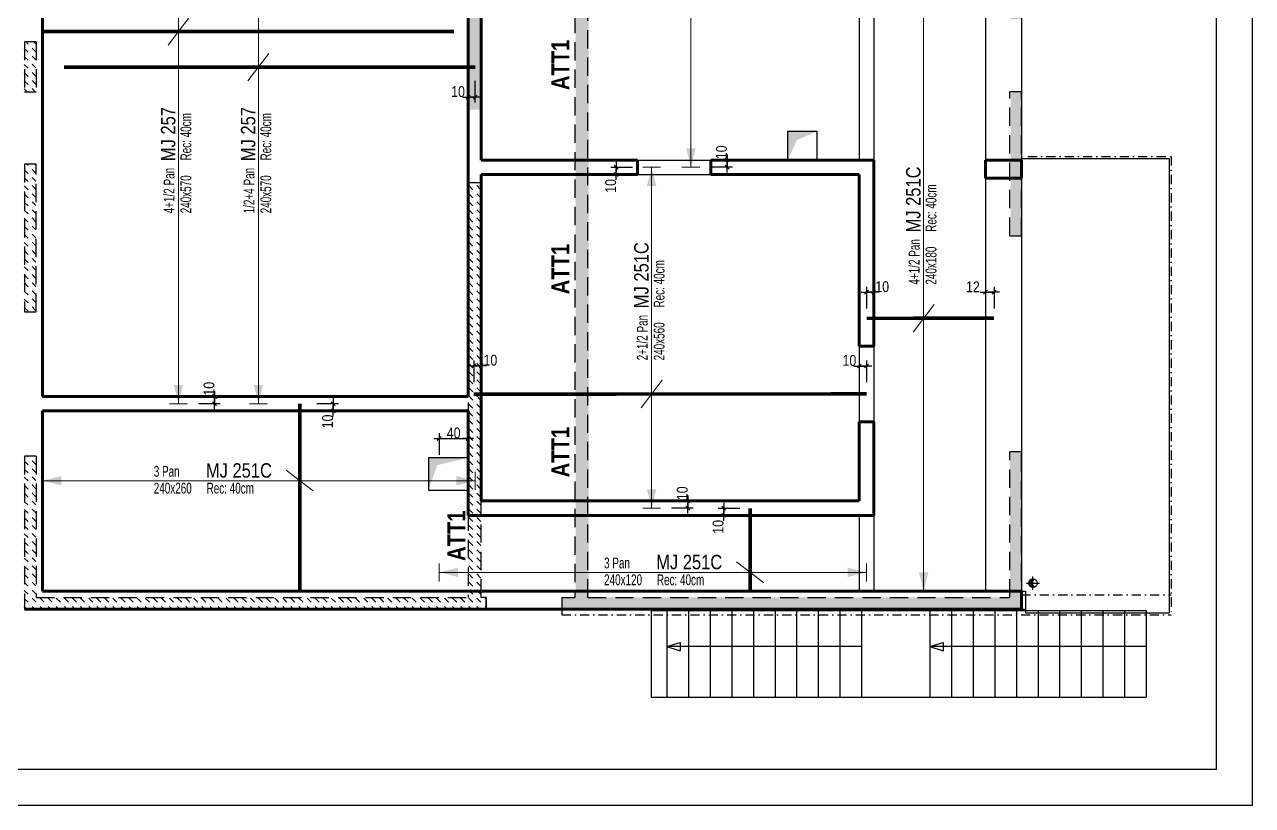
# Model space of a CAD drawing. Header units: millimetres. Extents: x 2049 to 26244, y -43633 to -34245.
# Drawn here: x 23980 to 25684, y -38390 to -37307 of the extents above; entities that cross this region are included whole.
import ezdxf
from ezdxf.enums import TextEntityAlignment as Align

# ---------------------------------------------------------------- set-up
doc = ezdxf.new("R2010")
doc.units = ezdxf.units.MM
doc.linetypes.add('CACHEX2', pattern=[19.05, 12.7, -6.35])
doc.linetypes.add('TIRETPTX2', pattern=[50.8, 25.4, -12.7, 0, -12.7])
for name, color, linetype in [('01-Cad  2', 1, 'Continuous'), ('01_ARMA_INF', 50, 'Continuous'), ('01_cote_gen', 4, 'Continuous'), ('01_linteaux', 2, 'Continuous'), ('01_murs_sup', 2, 'CACHEX2'), ('01_resv', 32, 'Continuous'), ('01_texte', 230, 'Continuous'), ('AA_COTES', 2, 'Continuous')]:
    doc.layers.add(name, color=color, linetype=linetype)
doc.layers.add('01_murs_coup', color=5, linetype='Continuous', lineweight=60)
doc.styles.add('PATIO', font='ARIALN.TTF')
doc.styles.add('STYLE2', font='ARIALN.TTF')
doc.styles.add('Titre', font='ariblk.ttf')
doc.dimstyles.new('JB50', dxfattribs={"dimscale": 0.1, "dimtxt": 150, "dimasz": 15, "dimexe": 0.1, "dimexo": 0.1, "dimgap": 0.09, "dimtad": 1, "dimdec": 1, "dimdsep": 46, "dimtxsty": 'STYLE2', "dimblk1": 'BOND_G', "dimblk2": 'BOND_D', "dimsah": 1, "dimcen": 1.5, "dimdle": 0.01, "dimse1": 1, "dimse2": 1, "dimclrd": 4, "dimclre": 2, "dimclrt": 6, "dimazin": 2, "dimtfac": 2.333333, "dimtdec": 1, "dimtix": 1, "dimtmove": 2, "dimatfit": 3, "dimldrblk": 'BOND_G', "dimfxl": 1, "dimtolj": 1, "dimtzin": 0, "dimarcsym": 0})

# ---------------------------------------------------------------- blocks, each defined once
blk = doc.blocks.new('BOND_G')
at = {"layer": 'AA_COTES', "color": 0}
for p, q in [((0, -5), (0, 15)), ((5, 0), (-5, 0)), ((1.8, 1.8), (-1.8, -1.8))]:
    blk.add_line(p, q, dxfattribs=at)
blk = doc.blocks.new('BOND_D')
at = {"layer": 'AA_COTES', "color": 0}
for p, q in [((5, 0), (-5, 0)), ((-1.8, -1.8), (1.8, 1.8)), ((0, 5), (0, -15))]:
    blk.add_line(p, q, dxfattribs=at)
blk = doc.blocks.new('*D9431')
at = {"layer": '01_cote_gen', "color": 4, "lineweight": -2, "transparency": 16777216}
blk.add_line((24603.8, -37407.7), (24596.8, -37407.7), dxfattribs=at)
at = {"layer": 'Defpoints', "color": 0, "transparency": 16777216}
for p in [(24595.3, -37366), (24605.3, -37366), (24595.3, -37407.7)]:
    blk.add_point(p, dxfattribs=at)
at = {"layer": '01_cote_gen', "color": 4, "lineweight": -2, "transparency": 16777216, "xscale": 1.5, "yscale": 1.5, "zscale": 1.5, "rotation": 180}
blk.add_blockref('BOND_D', (24595.3, -37407.7), dxfattribs=at)
at = {"layer": '01_cote_gen', "color": 4, "lineweight": -2, "transparency": 16777216, "xscale": 1.5, "yscale": 1.5, "zscale": 1.5}
blk.add_blockref('BOND_G', (24605.3, -37407.7), dxfattribs=at)
at = {"layer": '01_cote_gen', "color": 6, "transparency": 16777216, "insert": (24581.4, -37400.1), "char_height": 15, "attachment_point": 5, "style": 'STYLE2'}
blk.add_mtext('\\A1;10', dxfattribs=at)
blk = doc.blocks.new('*D9381')
at = {"layer": '01_cote_gen', "color": 4, "lineweight": -2, "transparency": 16777216}
blk.add_line((24800.8, -37513.5), (24800.8, -37506.5), dxfattribs=at)
at = {"layer": 'Defpoints', "color": 0, "transparency": 16777216}
for p in [(24800.8, -37505), (24840.1, -37505), (24850.1, -37515)]:
    blk.add_point(p, dxfattribs=at)
at = {"layer": '01_cote_gen', "color": 4, "lineweight": -2, "transparency": 16777216, "xscale": 1.5, "yscale": 1.5, "zscale": 1.5}
for name, p, rotation in [('BOND_D', (24800.8, -37505), 90), ('BOND_G', (24800.8, -37515), 270)]:
    blk.add_blockref(name, p, dxfattribs=dict(at, rotation=rotation))
at = {"layer": '01_cote_gen', "color": 6, "transparency": 16777216, "insert": (24793.2, -37530.9), "char_height": 15, "attachment_point": 5, "rotation": 90, "style": 'STYLE2'}
blk.add_mtext('\\A1;10', dxfattribs=at)
blk = doc.blocks.new('*D9432')
at = {"layer": '01_cote_gen', "color": 4, "lineweight": -2, "transparency": 16777216}
blk.add_line((24954.7, -37496.5), (24954.7, -37503.5), dxfattribs=at)
at = {"layer": 'Defpoints', "color": 0, "transparency": 16777216}
for p in [(24917, -37505), (24932.2, -37495), (24954.7, -37505)]:
    blk.add_point(p, dxfattribs=at)
at = {"layer": '01_cote_gen', "color": 4, "lineweight": -2, "transparency": 16777216, "xscale": 1.5, "yscale": 1.5, "zscale": 1.5}
for name, p, rotation in [('BOND_G', (24954.7, -37495), 90), ('BOND_D', (24954.7, -37505), 270)]:
    blk.add_blockref(name, p, dxfattribs=dict(at, rotation=rotation))
at = {"layer": '01_cote_gen', "color": 6, "transparency": 16777216, "insert": (24947, -37484.3), "char_height": 15, "attachment_point": 5, "rotation": 90, "style": 'STYLE2'}
blk.add_mtext('\\A1;10', dxfattribs=at)
blk = doc.blocks.new('*D9382')
at = {"layer": '01_cote_gen', "color": 4, "lineweight": -2, "transparency": 16777216}
blk.add_line((24950, -37986.5), (24950, -37979.5), dxfattribs=at)
at = {"layer": 'Defpoints', "color": 0, "transparency": 16777216}
for p in [(24950, -37978), (24989.2, -37978), (24999.2, -37988)]:
    blk.add_point(p, dxfattribs=at)
at = {"layer": '01_cote_gen', "color": 4, "lineweight": -2, "transparency": 16777216, "xscale": 1.5, "yscale": 1.5, "zscale": 1.5}
for name, p, rotation in [('BOND_D', (24950, -37978), 90), ('BOND_G', (24950, -37988), 270)]:
    blk.add_blockref(name, p, dxfattribs=dict(at, rotation=rotation))
at = {"layer": '01_cote_gen', "color": 6, "transparency": 16777216, "insert": (24942.3, -38003.9), "char_height": 15, "attachment_point": 5, "rotation": 90, "style": 'STYLE2'}
blk.add_mtext('\\A1;10', dxfattribs=at)
blk = doc.blocks.new('*D9383')
at = {"layer": '01_cote_gen', "color": 4, "lineweight": -2, "transparency": 16777216}
blk.add_line((24950, -37986.5), (24950, -37979.5), dxfattribs=at)
at = {"layer": 'Defpoints', "color": 0, "transparency": 16777216}
for p in [(24950, -37978), (24989.2, -37978), (24999.2, -37988)]:
    blk.add_point(p, dxfattribs=at)
at = {"layer": '01_cote_gen', "color": 4, "lineweight": -2, "transparency": 16777216, "xscale": 1.5, "yscale": 1.5, "zscale": 1.5}
for name, p, rotation in [('BOND_D', (24950, -37978), 90), ('BOND_G', (24950, -37988), 270)]:
    blk.add_blockref(name, p, dxfattribs=dict(at, rotation=rotation))
at = {"layer": '01_cote_gen', "color": 6, "transparency": 16777216, "insert": (24942.3, -38003.9), "char_height": 15, "attachment_point": 5, "rotation": 90, "style": 'STYLE2'}
blk.add_mtext('\\A1;10', dxfattribs=at)
blk = doc.blocks.new('*D9384')
at = {"layer": '01_cote_gen', "color": 4, "lineweight": -2, "transparency": 16777216}
blk.add_line((24900.2, -37969.5), (24900.2, -37976.5), dxfattribs=at)
at = {"layer": 'Defpoints', "color": 0, "transparency": 16777216}
for p in [(24862.5, -37978), (24877.8, -37968), (24900.2, -37978)]:
    blk.add_point(p, dxfattribs=at)
at = {"layer": '01_cote_gen', "color": 4, "lineweight": -2, "transparency": 16777216, "xscale": 1.5, "yscale": 1.5, "zscale": 1.5}
for name, p, rotation in [('BOND_G', (24900.2, -37968), 90), ('BOND_D', (24900.2, -37978), 270)]:
    blk.add_blockref(name, p, dxfattribs=dict(at, rotation=rotation))
at = {"layer": '01_cote_gen', "color": 6, "transparency": 16777216, "insert": (24892.6, -37957.3), "char_height": 15, "attachment_point": 5, "rotation": 90, "style": 'STYLE2'}
blk.add_mtext('\\A1;10', dxfattribs=at)
blk = doc.blocks.new('*D9385')
at = {"layer": '01_cote_gen', "color": 4, "lineweight": -2, "transparency": 16777216}
blk.add_line((24243.5, -37824.6), (24243.5, -37831.6), dxfattribs=at)
at = {"layer": 'Defpoints', "color": 0, "transparency": 16777216}
for p in [(24221.1, -37823.1), (24205.8, -37833.1), (24243.5, -37833.1)]:
    blk.add_point(p, dxfattribs=at)
at = {"layer": '01_cote_gen', "color": 4, "lineweight": -2, "transparency": 16777216, "xscale": 1.5, "yscale": 1.5, "zscale": 1.5}
for name, p, rotation in [('BOND_G', (24243.5, -37823.1), 90), ('BOND_D', (24243.5, -37833.1), 270)]:
    blk.add_blockref(name, p, dxfattribs=dict(at, rotation=rotation))
at = {"layer": '01_cote_gen', "color": 6, "transparency": 16777216, "insert": (24235.8, -37812.3), "char_height": 15, "attachment_point": 5, "rotation": 90, "style": 'STYLE2'}
blk.add_mtext('\\A1;10', dxfattribs=at)
blk = doc.blocks.new('*D9433')
at = {"layer": '01_cote_gen', "color": 4, "lineweight": -2, "transparency": 16777216}
blk.add_line((24408, -37834.6), (24408, -37841.6), dxfattribs=at)
at = {"layer": 'Defpoints', "color": 0, "transparency": 16777216}
for p in [(24361.8, -37833.1), (24361.8, -37843.1), (24408, -37843.1)]:
    blk.add_point(p, dxfattribs=at)
at = {"layer": '01_cote_gen', "color": 4, "lineweight": -2, "transparency": 16777216, "xscale": 1.5, "yscale": 1.5, "zscale": 1.5}
for name, p, rotation in [('BOND_G', (24408, -37833.1), 90), ('BOND_D', (24408, -37843.1), 270)]:
    blk.add_blockref(name, p, dxfattribs=dict(at, rotation=rotation))
at = {"layer": '01_cote_gen', "color": 6, "transparency": 16777216, "insert": (24400.4, -37857.7), "char_height": 15, "attachment_point": 5, "rotation": 90, "style": 'STYLE2'}
blk.add_mtext('\\A1;10', dxfattribs=at)
blk = doc.blocks.new('*D9434')
at = {"layer": '01_cote_gen', "color": 4, "lineweight": -2, "transparency": 16777216}
blk.add_line((25139.7, -37780.8), (25146.7, -37780.8), dxfattribs=at)
at = {"layer": 'Defpoints', "color": 0, "transparency": 16777216}
for p in [(25148.2, -37780.8), (25138.2, -37819.5), (25148.2, -37819.5)]:
    blk.add_point(p, dxfattribs=at)
at = {"layer": '01_cote_gen', "color": 4, "lineweight": -2, "transparency": 16777216, "xscale": 1.5, "yscale": 1.5, "zscale": 1.5, "rotation": 180}
blk.add_blockref('BOND_G', (25138.2, -37780.8), dxfattribs=at)
at = {"layer": '01_cote_gen', "color": 4, "lineweight": -2, "transparency": 16777216, "xscale": 1.5, "yscale": 1.5, "zscale": 1.5}
blk.add_blockref('BOND_D', (25148.2, -37780.8), dxfattribs=at)
at = {"layer": '01_cote_gen', "color": 6, "transparency": 16777216, "insert": (25124.5, -37773.1), "char_height": 15, "attachment_point": 5, "style": 'STYLE2'}
blk.add_mtext('\\A1;10', dxfattribs=at)
blk = doc.blocks.new('*D9435')
at = {"layer": '01_cote_gen', "color": 4, "lineweight": -2, "transparency": 16777216}
blk.add_line((25149.7, -37678.4), (25156.7, -37678.4), dxfattribs=at)
at = {"layer": 'Defpoints', "color": 0, "transparency": 16777216}
for p in [(25158.2, -37678.4), (25148.2, -37714.6), (25158.2, -37714.6)]:
    blk.add_point(p, dxfattribs=at)
at = {"layer": '01_cote_gen', "color": 4, "lineweight": -2, "transparency": 16777216, "xscale": 1.5, "yscale": 1.5, "zscale": 1.5, "rotation": 180}
blk.add_blockref('BOND_G', (25148.2, -37678.4), dxfattribs=at)
at = {"layer": '01_cote_gen', "color": 4, "lineweight": -2, "transparency": 16777216, "xscale": 1.5, "yscale": 1.5, "zscale": 1.5}
blk.add_blockref('BOND_D', (25158.2, -37678.4), dxfattribs=at)
at = {"layer": '01_cote_gen', "color": 6, "transparency": 16777216, "insert": (25170, -37670.7), "char_height": 15, "attachment_point": 5, "style": 'STYLE2'}
blk.add_mtext('\\A1;10', dxfattribs=at)
blk = doc.blocks.new('*D9436')
at = {"layer": '01_cote_gen', "color": 4, "lineweight": -2, "transparency": 16777216}
blk.add_line((25314.8, -37678.4), (25323.8, -37678.4), dxfattribs=at)
at = {"layer": 'Defpoints', "color": 0, "transparency": 16777216}
for p in [(25325.3, -37678.4), (25313.3, -37714.5), (25325.3, -37714.5)]:
    blk.add_point(p, dxfattribs=at)
at = {"layer": '01_cote_gen', "color": 4, "lineweight": -2, "transparency": 16777216, "xscale": 1.5, "yscale": 1.5, "zscale": 1.5, "rotation": 180}
blk.add_blockref('BOND_G', (25313.3, -37678.4), dxfattribs=at)
at = {"layer": '01_cote_gen', "color": 4, "lineweight": -2, "transparency": 16777216, "xscale": 1.5, "yscale": 1.5, "zscale": 1.5}
blk.add_blockref('BOND_D', (25325.3, -37678.4), dxfattribs=at)
at = {"layer": '01_cote_gen', "color": 6, "transparency": 16777216, "insert": (25295.9, -37670.9), "char_height": 15, "attachment_point": 5, "style": 'STYLE2'}
blk.add_mtext('\\A1;12', dxfattribs=at)
blk = doc.blocks.new('*D9438')
at = {"layer": '01_cote_gen', "color": 4, "lineweight": -2, "transparency": 16777216}
blk.add_line((24556.8, -37881.3), (24593.8, -37881.3), dxfattribs=at)
at = {"layer": 'Defpoints', "color": 0, "transparency": 16777216}
for p in [(24595.3, -37881.3), (24595.3, -37988), (24555.3, -38054.6)]:
    blk.add_point(p, dxfattribs=at)
at = {"layer": '01_cote_gen', "color": 4, "lineweight": -2, "transparency": 16777216, "xscale": 1.5, "yscale": 1.5, "zscale": 1.5, "rotation": 180}
blk.add_blockref('BOND_G', (24555.3, -37881.3), dxfattribs=at)
at = {"layer": '01_cote_gen', "color": 4, "lineweight": -2, "transparency": 16777216, "xscale": 1.5, "yscale": 1.5, "zscale": 1.5}
blk.add_blockref('BOND_D', (24595.3, -37881.3), dxfattribs=at)
at = {"layer": '01_cote_gen', "color": 6, "transparency": 16777216, "insert": (24575.3, -37873.7), "char_height": 15, "attachment_point": 5, "style": 'STYLE2'}
blk.add_mtext('\\A1;40', dxfattribs=at)
blk = doc.blocks.new('*D9442')
at = {"layer": '01_cote_gen', "color": 4, "lineweight": -2, "transparency": 16777216}
blk.add_line((24604.8, -37780.5), (24611.8, -37780.5), dxfattribs=at)
at = {"layer": 'Defpoints', "color": 0, "transparency": 16777216}
for p in [(24613.3, -37780.5), (24603.3, -37819.7), (24613.3, -37819.7)]:
    blk.add_point(p, dxfattribs=at)
at = {"layer": '01_cote_gen', "color": 4, "lineweight": -2, "transparency": 16777216, "xscale": 1.5, "yscale": 1.5, "zscale": 1.5, "rotation": 180}
blk.add_blockref('BOND_G', (24603.3, -37780.5), dxfattribs=at)
at = {"layer": '01_cote_gen', "color": 4, "lineweight": -2, "transparency": 16777216, "xscale": 1.5, "yscale": 1.5, "zscale": 1.5}
blk.add_blockref('BOND_D', (24613.3, -37780.5), dxfattribs=at)
at = {"layer": '01_cote_gen', "color": 6, "transparency": 16777216, "insert": (24626.2, -37772.8), "char_height": 15, "attachment_point": 5, "style": 'STYLE2'}
blk.add_mtext('\\A1;10', dxfattribs=at)

msp = doc.modelspace()

# ---------------------------------------------------------------- hatches: boundary and pattern name
at = {"layer": '01_murs_sup'}
h = msp.add_hatch(dxfattribs=at)
h.set_pattern_fill('DASH', color=256, scale=2.5, angle=135)
h.set_pattern_definition([(135, (9840.289, -22999.328), (-11.22532, 9e-16), [7.9375, -7.9375])])
h.paths.add_polyline_path([(21782.32, -36663.04), (21762.32, -36663.04), (21762.32, -37191.04), (23979.74, -37191.04), (23979.74, -37230.93), (23994.92, -37230.93), (23994.92, -36957.04), (24595.23, -36957.04), (24595.23, -37424.94), (24613.23, -37424.94), (24613.23, -36821.1), (24595.23, -36821.1), (24595.23, -36939.04), (23998.92, -36939.04), (23998.92, -36683.1), (24595.23, -36683.1), (24595.23, -36688.1), (24612.92, -36688.1), (24612.92, -36305.04), (24496.92, -36305.04), (24496.92, -36160.22), (24606.92, -36160.21), (24606.92, -36142.21), (23994.92, -36142.25), (23994.92, -35549.04), (24091.47, -35549.04), (24091.47, -35533.04), (23974.92, -35533.04), (23974.92, -36160.25), (24478.92, -36160.22), (24478.92, -36323.04), (24595.23, -36323.04), (24595.23, -36663.1), (23980.74, -36663.1), (23980.74, -37166.04), (23718.92, -37166.04), (23718.92, -36663.04), (23700.74, -36663.04), (23700.74, -37166.04), (23184.92, -37166.04), (23184.92, -36663.04), (23164.92, -36663.04), (23164.92, -37166.04), (22904.92, -37166.04), (22904.92, -36613.04), (22876.92, -36613.04), (22876.92, -36633.04), (22884.92, -36633.04), (22884.92, -37166.04), (22764.92, -37166.04), (22764.92, -36738.04), (22746.92, -36738.04), (22746.92, -37166.04), (22626.92, -37166.04), (22626.92, -36633.04), (22774.92, -36633.04), (22774.92, -36613.04), (22608.92, -36613.04), (22608.92, -37166.04), (22359.19, -37166.04), (22359.19, -36663.04), (22339.19, -36663.04), (22339.19, -37166.04), (21782.32, -37166.04)])
h = msp.add_hatch(dxfattribs=at)
h.set_pattern_fill('DASH', color=256, scale=2.5, angle=135)
h.set_pattern_definition([(135, (9841.627, -22999.128), (-11.2253202, 9e-16), [7.9375, -7.9375])])
h.paths.add_polyline_path([(25364.26, -37055.84), (25348.26, -37055.84), (25348.26, -37299.85), (25364.26, -37299.85)])
h.paths.add_polyline_path([(24762.57, -37178.84), (24744.57, -37178.84), (24744.57, -38101.74), (24725.26, -38102.04), (24725.26, -38118.04), (25363.26, -38117.74), (25363.26, -37899.85), (25347.26, -37899.85), (25347.26, -38101.74), (24762.57, -38101.74)])
h.paths.add_polyline_path([(25363.26, -37399.85), (25348.26, -37399.85), (25348.26, -37599.85), (25363.26, -37599.85)], flags=17)
h = msp.add_hatch(dxfattribs=at)
h.set_pattern_fill('DASH', color=256, scale=2.5, angle=135)
h.set_pattern_definition([(135, (9840.627, -22999.328), (-11.2253202, 9e-16), [7.9375, -7.9375])])
h.paths.add_polyline_path([(23995.26, -37330.93), (23979.26, -37330.93), (23979.26, -37400.74), (23995.26, -37400.74)])
h.paths.add_polyline_path([(23995.26, -37500.74), (23979.26, -37500.74), (23979.26, -37705.74), (23995.26, -37705.74)])
h.paths.add_polyline_path([(23995.26, -37905.74), (23979.26, -37905.74), (23979.26, -38117.94), (24620.26, -38117.94), (24620.26, -38101.94), (24613.57, -38101.94), (24613.57, -37526.94), (24595.57, -37526.94), (24595.57, -38101.94), (23995.26, -38101.94)])
at = {"layer": '01_resv'}
h = msp.add_hatch(color=256, dxfattribs=at)
h.dxf.hatch_style = 1
h.paths.add_polyline_path([(25380.24, -38076.12, 0.040059), (25379.28, -38076.04), (25379.28, -38077.52, -0.0496434)])
h.paths.add_polyline_path([(25379.28, -38077.52), (25379.28, -38076.04, 0.4142143), (25373.28, -38082.04), (25378.24, -38082.04, -0.1385466)])
h.paths.add_polyline_path([(25378.24, -38082.04), (25373.28, -38082.04, 0.4142128), (25379.28, -38088.04), (25379.28, -38085.73, -0.1136401)])
h.paths.add_polyline_path([(25379.28, -38085.73), (25379.28, -38088.04, 0.0680624), (25380.89, -38087.82, -0.0776784)])

# ---------------------------------------------------------------- linework, layer by layer
at = {"layer": '01-Cad  2'}
for p, q in [((25683.84, -38390.44), (25683.84, -35390.44)), ((25633.84, -38340.44), (25633.84, -35440.44)), ((25633.84, -38340.44), (20243.84, -38340.44)), ((25683.84, -38390.44), (20243.84, -38390.44))]:
    msp.add_line(p, q, dxfattribs=at)
at = {"layer": '01_ARMA_INF', "linetype": 'Continuous', "lineweight": 0, "const_width": 5, "flags": 128}
for points in [[(24575.74, -37316.51), (24004.77, -37316.67)], [(24605.26, -37366.03), (24034.29, -37366.19)], [(25325.26, -37714.47), (25148.22, -37714.63)], [(24361.96, -38093.04), (24361.8, -37833.05)], [(25148.22, -37819.54), (24603.26, -37819.7)], [(24986.9, -38093.04), (24986.73, -37978.04)]]:
    msp.add_lwpolyline(points, dxfattribs=at)
at = {"layer": '01_linteaux'}
for p, q in [((25138.22, -37195.04), (25138.22, -37495.04)), ((25158.22, -37195.04), (25158.22, -37495.04)), ((25313.26, -37195.04), (25313.26, -37495.04)), ((25363.26, -37195.04), (25363.26, -37495.04)), ((24830.24, -37495.04), (24932.24, -37495.04)), ((25363.26, -37493.04), (25568.26, -37493.04)), ((25568.26, -37493.04), (25568.26, -38123.04)), ((24830.24, -37515.04), (24932.24, -37515.04)), ((25313.26, -37520.04), (25313.26, -38093.04)), ((25363.26, -37520.04), (25363.26, -38093.04)), ((25138.22, -37753.04), (25138.22, -37858.04)), ((25158.22, -37753.04), (25158.22, -37858.04)), ((25138.22, -37988.04), (25138.22, -38093.04)), ((25158.22, -37988.04), (25158.22, -38093.04)), ((25363.26, -38093.04), (25369.26, -38093.04)), ((25369.26, -38123.04), (25369.26, -38093.04)), ((24849.26, -38120.04), (24849.26, -38240.04)), ((24849.26, -38120.04), (25536.26, -38120.04)), ((24871.26, -38120.04), (24871.26, -38240.04)), ((24901.26, -38120.04), (24901.26, -38240.04)), ((24931.26, -38120.04), (24931.26, -38240.04)), ((24961.26, -38120.04), (24961.26, -38240.04)), ((24991.26, -38120.04), (24991.26, -38240.04)), ((25021.26, -38120.04), (25021.26, -38240.04)), ((25051.26, -38120.04), (25051.26, -38240.04)), ((25081.26, -38120.04), (25081.26, -38240.04)), ((25111.26, -38120.04), (25111.26, -38240.04)), ((25141.26, -38120.04), (25141.26, -38240.04)), ((25141.26, -38120.04), (25141.26, -38240.04)), ((25236.26, -38120.04), (25236.26, -38240.04)), ((25266.26, -38120.04), (25266.26, -38240.04)), ((25296.26, -38120.04), (25296.26, -38240.04)), ((25326.26, -38120.04), (25326.26, -38240.04)), ((25356.26, -38120.04), (25356.26, -38240.04)), ((25363.26, -38118.04), (25369.26, -38118.04)), ((25386.26, -38120.04), (25386.26, -38240.04)), ((25416.26, -38120.04), (25416.26, -38240.04)), ((25446.26, -38120.04), (25446.26, -38240.04)), ((25476.26, -38120.04), (25476.26, -38240.04)), ((25506.26, -38120.04), (25506.26, -38240.04)), ((25536.26, -38120.04), (25536.26, -38240.04)), ((25369.26, -38123.04), (25568.26, -38123.04)), ((24871.26, -38170.04), (24889.64, -38164.31)), ((25141.26, -38170.04), (24871.26, -38170.04)), ((24871.26, -38170.04), (24889.64, -38175.78)), ((24889.64, -38164.31), (24889.64, -38175.78)), ((25236.26, -38170.04), (25254.64, -38164.31)), ((25536.26, -38170.04), (25236.26, -38170.04)), ((25236.26, -38170.04), (25254.64, -38175.78)), ((25254.64, -38164.31), (25254.64, -38175.78)), ((24849.26, -38240.04), (25536.26, -38240.04))]:
    msp.add_line(p, q, dxfattribs=at)
at = {"layer": '01_linteaux', "linetype": 'TIRETPTX2', "ltscale": 0.5}
for p, q in [((25372.26, -37490.04), (25571.26, -37490.04)), ((25571.26, -37490.04), (25571.26, -38126.04)), ((25363.26, -38098.04), (25571.26, -38098.04)), ((24725.26, -38118.04), (24725.26, -38126.04)), ((24725.26, -38126.04), (25571.26, -38126.04))]:
    msp.add_line(p, q, dxfattribs=at)
at = {"layer": '01_murs_coup'}
for p, q in [((24004.8, -37823.05), (24004.74, -36663)), ((24595.32, -37823.05), (24595.26, -37108.03)), ((24613.26, -37108.03), (24613.26, -37495.04)), ((24613.26, -37495.04), (24830.24, -37495.04)), ((24830.24, -37515.04), (24830.24, -37495.04)), ((24932.24, -37495.04), (25158.22, -37495.04)), ((24932.24, -37495.04), (25158.22, -37495.04)), ((24932.24, -37515.04), (24932.24, -37495.04)), ((25158.22, -37495.04), (25158.22, -37753.04)), ((25158.22, -37495.04), (25158.22, -37753.04)), ((25313.26, -37495.04), (25363.26, -37495.04)), ((25313.26, -37495.04), (25363.26, -37495.04)), ((25313.26, -37520.04), (25313.26, -37495.04)), ((25363.26, -37520.04), (25363.26, -37495.04)), ((24613.26, -37515.04), (24830.24, -37515.04)), ((24613.26, -37515.04), (24613.26, -37968.04)), ((24932.24, -37515.04), (25138.22, -37515.04)), ((24932.24, -37515.04), (25138.22, -37515.04)), ((25138.22, -37515.04), (25138.22, -37753.04)), ((25138.22, -37515.04), (25138.22, -37753.04)), ((25313.26, -37520.04), (25363.26, -37520.04)), ((25313.26, -37520.04), (25363.26, -37520.04)), ((25138.22, -37753.04), (25158.22, -37753.04)), ((24004.8, -37823.05), (24595.32, -37823.05)), ((24004.74, -38093.04), (24004.8, -37843.05)), ((24004.8, -37843.05), (24595.32, -37843.05)), ((24004.8, -37843.05), (24595.32, -37843.05)), ((24595.26, -37988.04), (24595.32, -37843.05)), ((25138.22, -37858.04), (25138.22, -37968.04)), ((25138.22, -37858.04), (25158.22, -37858.04)), ((25158.22, -37858.04), (25158.22, -37988.04)), ((24613.26, -37968.04), (25138.22, -37968.04)), ((24595.26, -37988.04), (25158.22, -37988.04)), ((24004.74, -38093.04), (25363.26, -38093.04)), ((25363.26, -38118.04), (25363.26, -38093.04)), ((23979.74, -38118.04), (25363.26, -38118.04)), ((23979.74, -38118.04), (25363.26, -38118.04))]:
    msp.add_line(p, q, dxfattribs=at)
at = {"layer": '01_murs_sup', "ltscale": 2}
for p, q in [((24613.26, -36821), (24613.26, -37424.94)), ((24595.26, -36957.04), (24595.26, -37424.94)), ((24743.26, -37179.04), (24743.26, -38102.04)), ((24761.26, -38102.04), (24761.26, -37179.04)), ((23979.74, -37330.93), (23979.74, -37400.74)), ((23995.74, -37330.93), (23979.74, -37330.93)), ((23995.74, -37330.93), (23995.74, -37400.74)), ((23995.74, -37400.74), (23979.74, -37400.74)), ((25347.26, -37600.05), (25347.26, -37400.05)), ((25347.26, -37400.05), (25363.26, -37400.05)), ((25363.26, -37600.05), (25363.26, -37400.05)), ((23995.74, -37500.74), (23979.74, -37500.74)), ((23979.74, -37500.74), (23979.74, -37705.74)), ((23995.74, -37705.74), (23995.74, -37500.74)), ((24613.26, -37526.74), (24595.26, -37526.74)), ((24595.26, -37526.74), (24595.26, -38102.04)), ((24613.26, -38102.04), (24613.26, -37526.74)), ((25347.26, -37600.05), (25363.26, -37600.05)), ((23979.74, -37705.74), (23995.74, -37705.74)), ((23979.74, -37905.74), (23979.74, -38118.04)), ((23995.74, -37905.74), (23979.74, -37905.74)), ((23995.74, -37905.74), (23995.74, -38102.04)), ((25347.26, -38102.04), (25347.26, -37900.05)), ((25363.26, -37900.05), (25347.26, -37900.05)), ((25363.26, -38118.04), (25363.26, -37900.05)), ((23995.74, -38102.04), (24595.26, -38102.04)), ((24620.26, -38102.04), (24613.26, -38102.04)), ((24620.26, -38118.04), (24620.26, -38102.04)), ((24620.26, -38102.04), (24620.26, -38118.04)), ((24725.26, -38102.04), (24743.57, -38102.04)), ((24725.26, -38102.04), (24725.26, -38118.04)), ((24761.57, -38102.04), (25347.26, -38102.04)), ((23979.74, -38118.04), (24620.26, -38118.04)), ((24725.26, -38118.04), (25363.26, -38118.04))]:
    msp.add_line(p, q, dxfattribs=at)
at = {"layer": '01_resv'}
for p, q in [((25039.26, -37495.04), (25039.26, -37455.16)), ((25039.26, -37455.16), (25079.26, -37455.16)), ((25079.26, -37455.16), (25079.26, -37495.25)), ((25077.26, -37495.25), (25039.26, -37495.04)), ((24540.26, -37908.08), (24540.26, -37953.08)), ((24595.26, -37908.08), (24540.26, -37908.08)), ((24595.26, -37953.08), (24595.26, -37908.08)), ((24540.26, -37953.08), (24595.26, -37953.08)), ((25370.22, -38082.04), (25388.34, -38082.04)), ((25379.28, -38091.1), (25379.28, -38072.98))]:
    msp.add_line(p, q, dxfattribs=at)
msp.add_circle((25379.28, -38082.04), 6, dxfattribs=at)
msp.add_arc((25386.77, -38081.63), 8.54, 139.88935, 226.50917, dxfattribs=at)
for points in [[(25039.26, -37495.04), (25039.26, -37455.16), (25051.22, -37467.59)], [(25039.26, -37455.16), (25079.26, -37455.16), (25051.22, -37467.59)], [(24540.26, -37953.08), (24540.26, -37908.08), (24552.39, -37918.28)], [(24540.26, -37908.08), (24595.26, -37908.08), (24552.39, -37918.28)]]:
    msp.add_solid(points, dxfattribs=at)
at = {"layer": '01_texte', "linetype": 'Continuous', "lineweight": 0}
for p, q in [((24904.53, -37505.04), (24904.53, -36911.04)), ((24193.35, -37833.05), (24193.35, -36959.04)), ((24304.34, -37833.05), (24304.34, -36959.04)), ((25227.49, -38093.04), (25227.49, -37185.04)), ((24178.84, -37335.65), (24207.85, -37297.58)), ((24289.84, -37385.15), (24318.85, -37347.08)), ((24837.58, -37505.04), (24862.54, -37505.04)), ((24850.06, -37978.04), (24850.06, -37505.04)), ((24892.05, -37505.04), (24917.01, -37505.04)), ((25212.99, -37733.58), (25242, -37695.51)), ((24835.55, -37838.65), (24864.56, -37800.58)), ((24180.87, -37833.05), (24205.83, -37833.05)), ((24291.86, -37833.05), (24316.82, -37833.05)), ((24004.78, -37927.45), (24004.78, -37952.41)), ((24342.84, -37925.42), (24380.91, -37954.43)), ((24605.26, -37927.45), (24605.26, -37952.41)), ((24004.78, -37939.93), (24605.26, -37939.93)), ((24837.58, -37978.04), (24862.54, -37978.04)), ((24967.78, -38052.55), (25005.85, -38081.56)), ((24555.26, -38054.58), (24555.26, -38079.54)), ((24555.26, -38067.06), (25148.22, -38067.06)), ((25148.22, -38054.58), (25148.22, -38079.54)), ((25215.01, -38093.04), (25239.97, -38093.04))]:
    msp.add_line(p, q, dxfattribs=at)
for points in [[(24904.53, -37505.04), (24898.07, -37478.95), (24904.53, -37478.95)], [(24904.53, -37505.04), (24910.99, -37478.95), (24904.53, -37478.95)], [(24850.06, -37505.04), (24843.6, -37531.14), (24850.06, -37531.14)], [(24850.06, -37505.04), (24856.52, -37531.14), (24850.06, -37531.14)], [(24193.35, -37833.05), (24186.89, -37806.96), (24193.35, -37806.96)], [(24193.35, -37833.05), (24199.81, -37806.96), (24193.35, -37806.96)], [(24304.34, -37833.05), (24297.88, -37806.96), (24304.34, -37806.96)], [(24304.34, -37833.05), (24310.8, -37806.96), (24304.34, -37806.96)], [(24004.78, -37939.93), (24030.88, -37933.47), (24030.88, -37939.93)], [(24004.78, -37939.93), (24030.88, -37946.39), (24030.88, -37939.93)], [(24605.26, -37939.93), (24579.16, -37933.47), (24579.16, -37939.93)], [(24605.26, -37939.93), (24579.16, -37946.39), (24579.16, -37939.93)], [(24850.06, -37978.04), (24843.6, -37951.95), (24850.06, -37951.95)], [(24850.06, -37978.04), (24856.52, -37951.95), (24850.06, -37951.95)], [(24555.26, -38067.06), (24581.35, -38060.6), (24581.35, -38067.06)], [(24555.26, -38067.06), (24581.35, -38073.52), (24581.35, -38067.06)], [(25148.22, -38067.06), (25122.13, -38060.6), (25122.13, -38067.06)], [(25148.22, -38067.06), (25122.13, -38073.52), (25122.13, -38067.06)], [(25227.49, -38093.04), (25221.03, -38066.95), (25227.49, -38066.95)], [(25227.49, -38093.04), (25233.95, -38066.95), (25227.49, -38066.95)]]:
    msp.add_solid(points, dxfattribs=at)

# ---------------------------------------------------------------- texts
at = {"layer": '01_texte', "style": 'Titre', "width": 0.7}
for p in [(24743.26, -37362.96), (24743.26, -37646.26), (24743.26, -37900.24), (24599.05, -38016.24)]:
    msp.add_text('ATT1', height=25, rotation=90, dxfattribs=at).set_placement(p, align=Align.BOTTOM_CENTER)
at = {"layer": '01_texte', "ltscale": 5, "style": 'PATIO'}
for s, p in [('MJ 257', (24189.02, -37496.59)), ('MJ 257', (24300.01, -37496.59)), ('MJ 251C', (25223.17, -37595.52)), ('MJ 251C', (24845.73, -37700.59))]:
    msp.add_text(s, height=20, rotation=90, dxfattribs=at).set_placement(p)
at = {"layer": '01_texte', "ltscale": 5, "style": 'PATIO', "width": 0.8}
for s, p in [('Rec: 40cm', (24211.15, -37495.59)), ('Rec: 40cm', (24322.14, -37495.59)), ('4+1/2 Pan', (24187.81, -37568.93)), ('1/2+4 Pan', (24298.81, -37568.93)), ('240x570', (24211.15, -37568.93)), ('240x570', (24322.14, -37568.93)), ('Rec: 40cm', (25245.29, -37594.52)), ('4+1/2 Pan', (25221.96, -37667.86)), ('240x180', (25245.29, -37667.86)), ('Rec: 40cm', (24867.86, -37699.59)), ('2+1/2 Pan', (24844.52, -37772.93)), ('240x560', (24867.86, -37772.93))]:
    msp.add_text(s, height=15, rotation=90, dxfattribs=at).set_placement(p)
at = {"layer": '01_texte', "ltscale": 5, "style": 'PATIO'}
for p in [(24231.41, -37935.6), (24856.34, -38062.73)]:
    msp.add_text('MJ 251C', height=20, dxfattribs=at).set_placement(p)
at = {"layer": '01_texte', "ltscale": 5, "style": 'PATIO', "width": 0.8}
for s, p in [('3 Pan', (24159.07, -37934.39)), ('240x260', (24159.07, -37957.73)), ('Rec: 40cm', (24232.4, -37957.73)), ('3 Pan', (24784.01, -38061.52)), ('240x120', (24784.01, -38084.86)), ('Rec: 40cm', (24857.34, -38084.86))]:
    msp.add_text(s, height=15, dxfattribs=at).set_placement(p)

# ---------------------------------------------------------------- dimensions: what is measured, and where the dimension line sits
at = {"layer": '01_cote_gen'}
for base, p1, p2, picture, middle in [((24595.28, -37407.74), (24605.26, -37366.03), (24595.28, -37366.03), '*D9431', (24581.38, -37400.07)), ((25158.22, -37678.4), (25148.22, -37714.63), (25158.22, -37714.63), '*D9435', (25169.96, -37670.73)), ((25325.26, -37678.4), (25313.26, -37714.48), (25325.26, -37714.47), '*D9436', (25295.93, -37670.86)), ((24613.26, -37780.51), (24603.26, -37819.7), (24613.26, -37819.7), '*D9442', (24626.21, -37772.84)), ((25148.22, -37780.8), (25138.22, -37819.54), (25148.22, -37819.54), '*D9434', (25124.53, -37773.14))]:
    dim = msp.add_linear_dim(base=base, p1=p1, p2=p2, dimstyle='JB50', dxfattribs=at)
    dim.commit()
    dim.dimension.update_dxf_attribs({"geometry": picture, "text_midpoint": middle, "dimtype": 160})
for base, p1, p2, picture, middle in [((24954.69, -37505.04), (24932.24, -37495.04), (24917.01, -37505.04), '*D9432', (24947.02, -37484.31)), ((24800.84, -37505.04), (24850.06, -37515.04), (24840.06, -37505.04), '*D9381', (24793.17, -37530.88)), ((24243.51, -37833.05), (24221.06, -37823.05), (24205.83, -37833.05), '*D9385', (24235.84, -37812.32)), ((24408.03, -37843.05), (24361.8, -37833.05), (24361.8, -37843.05), '*D9433', (24400.36, -37857.67)), ((24900.22, -37978.04), (24877.77, -37968.04), (24862.54, -37978.04), '*D9384', (24892.55, -37957.31)), ((24950, -37978.04), (24999.21, -37988.04), (24989.21, -37978.04), '*D9382', (24942.33, -38003.88)), ((24950, -37978.04), (24999.21, -37988.04), (24989.21, -37978.04), '*D9383', (24942.33, -38003.88))]:
    dim = msp.add_linear_dim(base=base, p1=p1, p2=p2, angle=90, dimstyle='JB50', dxfattribs=at)
    dim.commit()
    dim.dimension.update_dxf_attribs({"geometry": picture, "text_midpoint": middle, "dimtype": 160})
dim = msp.add_linear_dim(base=(24595.26, -37881.35), p1=(24555.26, -38054.58), p2=(24595.26, -37988.04), dimstyle='JB50', dxfattribs=at)
dim.commit()
dim.dimension.update_dxf_attribs({"geometry": '*D9438', "text_midpoint": (24575.26, -37873.68)})

doc.saveas('drawing.dxf')
